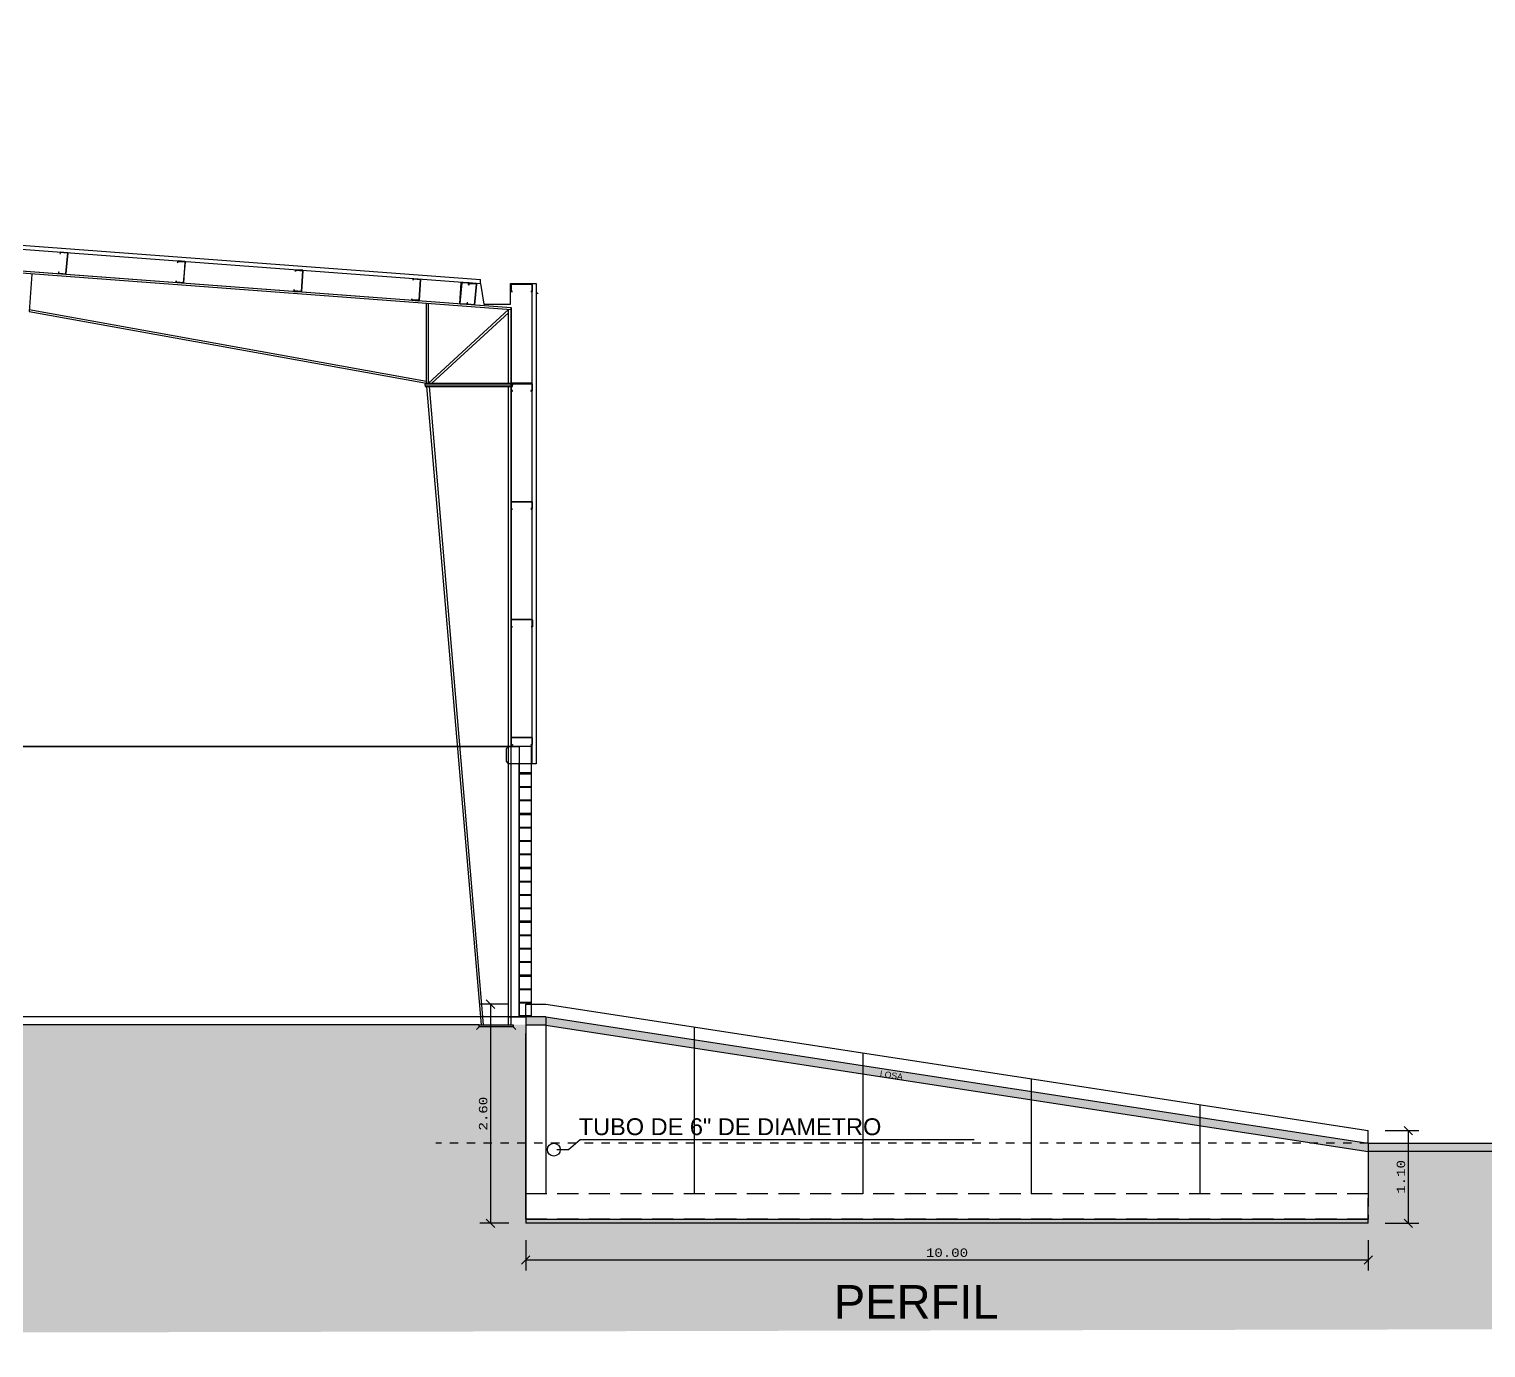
# Model space of a CAD drawing. Header units: millimetres. Extents: x 1263 to 2085, y 1308 to 1444.
# Drawn here: x 1906.82 to 1924.11, y 1383.68 to 1399.34 of the extents above; entities that cross this region are included whole.
import ezdxf

# ---------------------------------------------------------------- set-up
doc = ezdxf.new("R2010")
doc.units = ezdxf.units.MM
doc.linetypes.add('DASHED2', pattern=[0.375, 0.25, -0.125])
for name, color, linetype in [('1- 09', 2, 'Continuous'), ('1- 1', 1, 'Continuous'), ('1- 2', 223, 'Continuous'), ('1- 3', 3, 'Continuous')]:
    doc.layers.add(name, color=color, linetype=linetype)
for name, color, linetype, lineweight in [('2', 223, 'Continuous', 5), ('3', 3, 'Continuous', 0), ('Cotas', 144, 'Continuous', 0), ('hatch', 9, 'Continuous', 0)]:
    doc.layers.add(name, color=color, linetype=linetype, lineweight=lineweight)
doc.styles.add('corrier new', font='cour.ttf', dxfattribs={"height": 0.1})
doc.styles.get("Standard").update_dxf_attribs({"font": 'arial.ttf'})
doc.dimstyles.new('Ing_metros_anotativa', dxfattribs={"dimscale": 0, "dimtxt": 0.1, "dimasz": 0.1, "dimexe": 0.125, "dimexo": 0.2, "dimgap": 0.03, "dimtad": 1, "dimzin": 1, "dimdsep": 46, "dimtxsty": 'corrier new', "dimblk": 'OBLIQUE', "dimcen": 0, "dimadec": 0, "dimazin": 0, "dimtfac": 1, "dimtix": 1, "dimtmove": 0, "dimatfit": 3, "dimfxl": 1, "dimarcsym": 0})

# ---------------------------------------------------------------- blocks, each defined once
blk = doc.blocks.new('_Oblique')
at = {"color": 0, "linetype": 'ByBlock', "lineweight": -2}
blk.add_line((-0.5, -0.5), (0.5, 0.5), dxfattribs=at)
blk = doc.blocks.new('*D299')
at = {"layer": 'Cotas', "color": 0, "lineweight": -2, "transparency": 16777216}
for p, q in [((1912.512, 1387.764), (1912.17, 1387.764)), ((1912.295, 1387.764), (1912.295, 1385.164)), ((1912.512, 1385.164), (1912.17, 1385.164))]:
    blk.add_line(p, q, dxfattribs=at)
at = {"layer": 'Defpoints', "color": 0, "transparency": 16777216}
for p in [(1912.712, 1387.764), (1912.295, 1385.164), (1912.712, 1385.164)]:
    blk.add_point(p, dxfattribs=at)
at = {"layer": 'Cotas', "color": 0, "lineweight": -2, "transparency": 16777216, "xscale": 0.1, "yscale": 0.1, "zscale": 0.1}
for p, rotation in [((1912.295, 1387.764), 90), ((1912.295, 1385.164), 270)]:
    blk.add_blockref('_Oblique', p, dxfattribs=dict(at, rotation=rotation))
at = {"layer": 'Cotas', "color": 0, "transparency": 16777216, "insert": (1912.208, 1386.464), "char_height": 0.1, "attachment_point": 5, "rotation": 90, "style": 'corrier new'}
blk.add_mtext('2.60', dxfattribs=at)
blk = doc.blocks.new('*D300')
at = {"layer": 'Cotas', "color": 0, "lineweight": -2, "transparency": 16777216}
for p, q in [((1912.712, 1384.964), (1912.712, 1384.603)), ((1922.712, 1384.964), (1922.712, 1384.603)), ((1912.712, 1384.728), (1922.712, 1384.728))]:
    blk.add_line(p, q, dxfattribs=at)
at = {"layer": 'Defpoints', "color": 0, "transparency": 16777216}
for p in [(1912.712, 1385.164), (1922.712, 1385.164), (1922.712, 1384.728)]:
    blk.add_point(p, dxfattribs=at)
at = {"layer": 'Cotas', "color": 0, "lineweight": -2, "transparency": 16777216, "xscale": 0.1, "yscale": 0.1, "zscale": 0.1, "rotation": 180}
blk.add_blockref('_Oblique', (1912.712, 1384.728), dxfattribs=at)
at = {"layer": 'Cotas', "color": 0, "lineweight": -2, "transparency": 16777216, "xscale": 0.1, "yscale": 0.1, "zscale": 0.1}
blk.add_blockref('_Oblique', (1922.712, 1384.728), dxfattribs=at)
at = {"layer": 'Cotas', "color": 0, "transparency": 16777216, "insert": (1917.712, 1384.814), "char_height": 0.1, "attachment_point": 5, "style": 'corrier new'}
blk.add_mtext('10.00', dxfattribs=at)
blk = doc.blocks.new('*D301')
at = {"layer": 'Cotas', "color": 0, "lineweight": -2, "transparency": 16777216}
for p, q in [((1922.912, 1386.264), (1923.311, 1386.264)), ((1923.186, 1386.264), (1923.186, 1385.164)), ((1922.912, 1385.164), (1923.311, 1385.164))]:
    blk.add_line(p, q, dxfattribs=at)
at = {"layer": 'Defpoints', "color": 0, "transparency": 16777216}
for p in [(1922.712, 1386.264), (1922.712, 1385.164), (1923.186, 1385.164)]:
    blk.add_point(p, dxfattribs=at)
at = {"layer": 'Cotas', "color": 0, "lineweight": -2, "transparency": 16777216, "xscale": 0.1, "yscale": 0.1, "zscale": 0.1}
for p, rotation in [((1923.186, 1386.264), 90), ((1923.186, 1385.164), 270)]:
    blk.add_blockref('_Oblique', p, dxfattribs=dict(at, rotation=rotation))
at = {"layer": 'Cotas', "color": 0, "transparency": 16777216, "insert": (1923.1, 1385.714), "char_height": 0.1, "attachment_point": 5, "rotation": 90, "style": 'corrier new'}
blk.add_mtext('1.10', dxfattribs=at)

msp = doc.modelspace()

# ---------------------------------------------------------------- hatches: boundary and pattern name
at = {"transparency": 33554687}
h = msp.add_hatch(dxfattribs=at)
h.set_pattern_fill('AR-CONC', color=32, scale=0.005, angle=45)
h.set_pattern_definition([(95, (972.583, 586.6442), (0.70047325, 0.5877669), [0.09525, -1.04775]), (40, (972.583, 586.6442), (-0.8000923, 0.55088364), [0.0762, -0.8382029]), (145.451445, (972.6414, 586.69315), (-0.099619, 1.1386505), [0.08095004, -0.8904512]), (91.1842, (972.4034, 586.8238), (1.1070512, 0.8097671), [0.142875, -1.571625]), (141.63556, (972.4957, 586.8913), (-0.0354331, 1.7141338), [0.1214251, -1.335678]), (36.18415, (972.4034, 586.8238), (-0.0354331, 1.7141338), [0.1142998, -1.2572987]), (66, (972.5381, 586.8687), (0.8975999, 0.17447575), [0.09525, -1.04775]), (11, (972.5381, 586.8687), (-0.4326996, 0.869706), [0.0762, -0.8382]), (116.451445, (972.6129, 586.8832), (0.46490026, 1.0441817), [0.08095004, -0.8904497]), (82.5, (972.58304, 586.64417), (-0.288027345, 0.30986707), [0, -0.82804, 0, -0.8509, 0, -0.841375]), (52.5, (972.58304, 586.64417), (-0.11794864, 0.590435), [0, -0.48514, 0, -0.80899, 0, -0.320675]), (12.5, (972.38278, 586.4439), (0.499639315, 0.45913098), [0, -0.3175, 0, -0.9906, 0, -1.31445]), (2.5, (972.293, 586.3541), (0.43381952, 0.61361196), [0, -0.41275, 0, -0.65786, 0, -0.93345])])
edge = h.paths.add_edge_path()
edge.add_spline(control_points=[(1889.48147, 1387.49509), (1889.48147, 1387.49509), (1889.52887, 1387.39241), (1889.52887, 1387.39241), (1889.52887, 1387.39241), (1889.55257, 1387.30552), (1889.55257, 1387.30552)], knot_values=[10.00002, 10.00002, 10.00002, 10.00002, 11.00002, 11.00002, 11.00002, 12, 12, 12, 12], degree=3, periodic=0)
edge.add_line((1889.57127, 1387.30053), (1889.55344, 1387.28271))
edge.add_spline(control_points=[(1889.55257, 1387.30552), (1889.56928, 1387.23636), (1889.55648, 1387.12542), (1889.53084, 1386.99942)], knot_values=[9.64740209, 9.64740209, 9.64740209, 9.64740209, 10, 10, 10, 10], degree=3, periodic=0)
edge.add_spline(control_points=[(1889.53084, 1386.99942), (1889.48377, 1386.76806), (1889.39342, 1386.48589), (1889.36299, 1386.31816)], knot_values=[9, 9, 9, 9, 9.64740209, 9.64740209, 9.64740209, 9.64740209], degree=3, periodic=0)
edge.add_spline(control_points=[(1889.36299, 1386.31816), (1889.36299, 1386.31816), (1889.36299, 1386.31127), (1889.36299, 1386.30236)], knot_values=[8.64711642, 8.64711642, 8.64711642, 8.64711642, 9, 9, 9, 9], degree=3, periodic=0)
edge.add_spline(control_points=[(1889.36299, 1386.26286), (1889.36299, 1386.26286), (1889.37089, 1386.23917), (1889.37089, 1386.23917)], knot_values=[7.00001, 7.00001, 7.00001, 7.00001, 7.99999, 7.99999, 7.99999, 7.99999], degree=3, periodic=0)
edge.add_spline(control_points=[(1889.37089, 1386.23917), (1889.3834, 1386.14333), (1889.37379, 1386.04551), (1889.3156, 1385.96271)], knot_values=[6, 6, 6, 6, 7, 7, 7, 7], degree=3, periodic=0)
edge.add_line((1889.36931, 1386.04011), (1889.3318, 1386.0026))
edge.add_spline(control_points=[(1889.37089, 1386.23917), (1889.3834, 1386.14333), (1889.37379, 1386.04551), (1889.3156, 1385.96271)], knot_values=[6, 6, 6, 6, 7, 7, 7, 7], degree=3, periodic=0)
edge.add_spline(control_points=[(1889.3156, 1385.96271), (1889.3156, 1385.96271), (1889.29191, 1385.92321), (1889.29191, 1385.92321), (1889.29191, 1385.92321), (1889.29191, 1385.92321), (1889.29191, 1385.92321)], knot_values=[4.99999, 4.99999, 4.99999, 4.99999, 5.99999, 5.99999, 5.99999, 6, 6, 6, 6], degree=3, periodic=0)
edge.add_spline(control_points=[(1889.29191, 1385.92321), (1889.29191, 1385.92321), (1889.27611, 1385.88372), (1889.27611, 1385.88372)], knot_values=[4.00001, 4.00001, 4.00001, 4.00001, 4.99999, 4.99999, 4.99999, 4.99999], degree=3, periodic=0)
edge.add_spline(control_points=[(1889.27611, 1385.88372), (1889.18567, 1385.74035), (1889.20857, 1385.65136), (1889.14972, 1385.50457)], knot_values=[3, 3, 3, 3, 4, 4, 4, 4], degree=3, periodic=0)
edge.add_line((1889.17463, 1385.57688), (1889.16954, 1385.57179))
edge.add_spline(control_points=[(1889.27611, 1385.88372), (1889.18567, 1385.74035), (1889.20857, 1385.65136), (1889.14972, 1385.50457)], knot_values=[3, 3, 3, 3, 4, 4, 4, 4], degree=3, periodic=0)
edge.add_spline(control_points=[(1889.12603, 1385.42558), (1889.12603, 1385.42558), (1889.08653, 1385.3229), (1889.08653, 1385.3229)], knot_values=[1.00001, 1.00001, 1.00001, 1.00001, 1.99999, 1.99999, 1.99999, 1.99999], degree=3, periodic=0)
edge.add_spline(control_points=[(1889.08653, 1385.3229), (1889.08653, 1385.3229), (1889.03123, 1385.19652), (1889.03123, 1385.19652)], knot_values=[0.00001, 0.00001, 0.00001, 0.00001, 0.99999, 0.99999, 0.99999, 0.99999], degree=3, periodic=0)
edge.add_line((1889.00704, 1385.14122), (1885.85588, 1385.14122))
edge.add_line((1885.85588, 1385.14122), (1885.85588, 1385.21456))
edge.add_spline(control_points=[(1885.80848, 1385.32291), (1885.80849, 1385.3229), (1885.86377, 1385.19652), (1885.86377, 1385.19652)], knot_values=[0, 0, 0, 0, 0.99999, 0.99999, 0.99999, 0.99999], degree=3, periodic=0)
edge.add_spline(control_points=[(1885.7453, 1385.50458), (1885.7453, 1385.50458), (1885.76898, 1385.42559), (1885.76898, 1385.42559), (1885.76898, 1385.42559), (1885.76898, 1385.42559), (1885.76898, 1385.42559)], knot_values=[1.99999, 1.99999, 1.99999, 1.99999, 2.99999, 2.99999, 2.99999, 3, 3, 3, 3], degree=3, periodic=0)
edge.add_spline(control_points=[(1885.7453, 1385.50458), (1885.69015, 1385.6336), (1885.70774, 1385.70161), (1885.67045, 1385.79312)], knot_values=[3, 3, 3, 3, 3.76989557, 3.76989557, 3.76989557, 3.76989557], degree=3, periodic=0)
edge.add_spline(control_points=[(1885.67045, 1385.79312), (1885.65931, 1385.82047), (1885.64326, 1385.84992), (1885.6189, 1385.88372)], knot_values=[3.76989557, 3.76989557, 3.76989557, 3.76989557, 4, 4, 4, 4], degree=3, periodic=0)
edge.add_line((1885.57248, 1385.95582), (1885.5794, 1385.96274))
edge.add_spline(control_points=[(1885.5794, 1385.96274), (1885.52503, 1386.05317), (1885.50161, 1386.13808), (1885.53203, 1386.23918)], knot_values=[6.00008322, 6.00008322, 6.00008322, 6.00008322, 7, 7, 7, 7], degree=3, periodic=0)
edge.add_line((1885.50316, 1386.14717), (1885.52821, 1386.17221))
edge.add_spline(control_points=[(1885.5794, 1385.96274), (1885.52503, 1386.05317), (1885.50161, 1386.13808), (1885.53203, 1386.23918)], knot_values=[6.00008322, 6.00008322, 6.00008322, 6.00008322, 7, 7, 7, 7], degree=3, periodic=0)
edge.add_spline(control_points=[(1885.53203, 1386.23918), (1885.53203, 1386.23918), (1885.53203, 1386.31817), (1885.53203, 1386.31817)], knot_values=[7.00001, 7.00001, 7.00001, 7.00001, 8, 8, 8, 8], degree=3, periodic=0)
edge.add_spline(control_points=[(1885.53203, 1386.31817), (1885.52671, 1386.34998), (1885.51934, 1386.38527), (1885.51055, 1386.42312)], knot_values=[8, 8, 8, 8, 8.11844843, 8.11844843, 8.11844843, 8.11844843], degree=3, periodic=0)
edge.add_spline(control_points=[(1885.51055, 1386.42312), (1885.4954, 1386.48839), (1885.47604, 1386.56125), (1885.45575, 1386.63689)], knot_values=[8.11844843, 8.11844843, 8.11844843, 8.11844843, 8.32274883, 8.32274883, 8.32274883, 8.32274883], degree=3, periodic=0)
edge.add_spline(control_points=[(1885.45575, 1386.63689), (1885.41739, 1386.77987), (1885.3757, 1386.93278), (1885.35278, 1387.06314)], knot_values=[8.32274883, 8.32274883, 8.32274883, 8.32274883, 8.70897329, 8.70897329, 8.70897329, 8.70897329], degree=3, periodic=0)
edge.add_spline(control_points=[(1885.34244, 1387.30553), (1885.32892, 1387.2468), (1885.33552, 1387.16137), (1885.35278, 1387.06314)], knot_values=[8.70897329, 8.70897329, 8.70897329, 8.70897329, 9, 9, 9, 9], degree=3, periodic=0)
edge.add_spline(control_points=[(1885.41354, 1387.4951), (1885.41354, 1387.4951), (1885.36615, 1387.39242), (1885.36615, 1387.39242), (1885.36615, 1387.39242), (1885.34244, 1387.30553), (1885.34244, 1387.30553)], knot_values=[9.00002, 9.00002, 9.00002, 9.00002, 10.00002, 10.00002, 10.00002, 11, 11, 11, 11], degree=3, periodic=0)
edge.add_line((1885.42448, 1387.51881), (1832.87002, 1387.51881))
edge.add_line((1832.87002, 1387.51881), (1832.87002, 1386.21546))
edge.add_line((1832.87002, 1386.21546), (1835.37397, 1386.21546))
edge.add_line((1835.37397, 1386.21546), (1835.37397, 1385.2123))
edge.add_line((1835.37397, 1385.2123), (1832.16701, 1385.2123))
edge.add_line((1832.16701, 1385.2123), (1832.16701, 1386.11356))
edge.add_line((1832.16701, 1386.11356), (1823.31133, 1386.11356))
edge.add_line((1823.31133, 1386.11356), (1823.31133, 1383.68498))
edge.add_line((1823.31133, 1383.68498), (1927.78814, 1383.91356))
edge.add_line((1927.78814, 1383.91356), (1927.78814, 1386.01356))
edge.add_line((1927.78814, 1386.01356), (1922.71207, 1386.01356))
edge.add_line((1922.71207, 1386.01356), (1922.71207, 1385.71356))
edge.add_line((1922.71207, 1385.71356), (1922.71207, 1385.41356))
edge.add_line((1922.71207, 1385.41356), (1922.71207, 1385.16356))
edge.add_line((1922.71207, 1385.16356), (1912.71207, 1385.16356))
edge.add_line((1912.71207, 1385.16356), (1912.71207, 1385.71356))
edge.add_line((1912.71207, 1385.71356), (1912.71207, 1386.11356))
edge.add_line((1912.71207, 1386.11356), (1912.71207, 1386.51356))
edge.add_line((1912.71207, 1386.51356), (1912.71207, 1387.51877))
edge.add_line((1912.71207, 1387.51877), (1912.00905, 1387.51881))
edge.add_line((1912.00905, 1387.51881), (1889.52098, 1387.51881))
edge.add_line((1889.52098, 1387.51881), (1889.48646, 1387.48429))
edge = h.paths.add_edge_path(flags=16)
edge.add_spline(control_points=[(1859.35505, 1386.23916), (1859.36942, 1386.09737), (1859.37546, 1386.09895), (1859.29977, 1385.96269)], knot_values=[6, 6, 6, 6, 7, 7, 7, 7], degree=3, periodic=0)
edge.add_line((1859.31925, 1386.00588), (1859.36332, 1386.04995))
edge = h.paths.add_edge_path(flags=16)
edge.add_spline(control_points=[(1855.79267, 1385.32289), (1855.79267, 1385.32289), (1855.84795, 1385.19651), (1855.84795, 1385.19651)], knot_values=[0, 0, 0, 0, 0.99999, 0.99999, 0.99999, 0.99999], degree=3, periodic=0)
edge.add_line((1855.84796, 1385.1965), (1855.84001, 1385.1965))
edge.add_line((1855.84001, 1385.1965), (1855.84001, 1385.18071))
edge.add_line((1855.84001, 1385.18071), (1855.84815, 1385.18071))
edge.add_line((1855.84815, 1385.18071), (1855.85281, 1385.1854))
h.paths.add_polyline_path([(1856.17964, 1385.2123), (1856.17964, 1385.25174), (1856.1402, 1385.2123)], flags=17)
h.paths.add_polyline_path([(1857.78314, 1387.46349), (1857.12754, 1387.46349), (1857.12754, 1387.46348), (1857.08013, 1387.41799), (1857.08013, 1385.51246), (1856.44036, 1385.51246), (1857.08013, 1386.15221), (1857.08013, 1387.47921), (1857.06441, 1387.46349), (1857.12754, 1387.46349), (1857.15913, 1387.49508), (1857.15913, 1387.51878), (1857.71208, 1387.51878), (1857.82759, 1387.42891), (1857.78314, 1387.38447)], flags=16)
at = {"transparency": 33554495}
h = msp.add_hatch(dxfattribs=at)
h.set_pattern_fill('AR-CONC', color=256, scale=0.0005, angle=20)
h.set_pattern_definition([(70, (1931.18719, 1344.218674), (0.08832454, 0.02366649), [0.009525, -0.104775]), (15, (1931.18719, 1344.21867), (-0.04923164, 0.08374037), [0.00762, -0.0838203]), (120.45144, (1931.19455, 1344.22065), (0.0390929, 0.10740686), [0.008095, -0.08904512]), (66.1842, (1931.1785, 1344.24254), (0.13455515, 0.02660381), [0.0142875, -0.1571625]), (116.63556, (1931.18972, 1344.24476), (0.0692311, 0.15685075), [0.0121425, -0.1335678]), (11.18415, (1931.1785, 1344.24254), (0.0692311, 0.15685075), [0.01143, -0.12572987]), (41, (1931.19261, 1344.24092), (0.08872384, -0.02212134), [0.009525, -0.104775]), (346, (1931.19261, 1344.24092), (-0.00246054, 0.0971088), [0.00762, -0.08382]), (91.45144, (1931.2, 1344.239075), (0.0862633, 0.07498747), [0.008095, -0.08904497]), (57.5, (1931.18719, 1344.218674), (-0.013008594, 0.040256055), [0, -0.082804, 0, -0.08509, 0, -0.0841375]), (27.5, (1931.18719, 1344.218674), (0.014263085, 0.05849631), [0, -0.048514, 0, -0.080899, 0, -0.0320675]), (347.5, (1931.160577, 1344.208987), (0.064686414, 0.020495728), [0, -0.03175, 0, -0.09906, 0, -0.131445]), (337.5, (1931.14864, 1344.204644), (0.06524976, 0.037278125), [0, -0.041275, 0, -0.065786, 0, -0.093345])])
h.paths.add_polyline_path([(1912.95207, 1387.61356), (1912.71207, 1387.61356), (1912.71207, 1387.51356), (1912.95207, 1387.51356)])
h.paths.add_polyline_path([(1912.95207, 1387.61356), (1912.95207, 1387.51356), (1914.71207, 1387.24307), (1914.71207, 1387.34307)])
h.paths.add_polyline_path([(1914.71207, 1387.34307), (1914.71207, 1387.24307), (1922.0614, 1386.11356), (1922.71207, 1386.11356)])
h.paths.add_polyline_path([(1922.71207, 1386.11356), (1922.0614, 1386.11356), (1922.71207, 1386.01356)])
at = {"true_color": 0x000000, "transparency": 33554687}
h = msp.add_hatch(dxfattribs=at)
h.set_pattern_fill('CORK', color=18, scale=0.007)
h.set_pattern_definition([(0, (961.608911, 586.634172), (0, 0.022225), []), (135, (961.620024, 586.62306), (-0.0444500192, -0.0444500192), [0.03143091, -0.03143091]), (135, (961.62558, 586.62306), (-0.0444500192, -0.0444500192), [0.03143091, -0.03143091]), (135, (961.631136, 586.62306), (-0.0444500192, -0.0444500192), [0.03143091, -0.03143091])])
h.paths.add_polyline_path([(1932.08476, 1386.01356), (1932.08476, 1386.11356), (1922.71207, 1386.11356), (1922.71207, 1386.01356)])
at = {"true_color": 0x939598, "transparency": 33554687}
h = msp.add_hatch(dxfattribs=at)
h.set_pattern_fill('CLAY', color=252, scale=0.004)
h.set_pattern_definition([(0, (972.583036, 586.444173), (0, 0.01905), []), (0, (972.583036, 586.447348), (0, 0.01905), []), (0, (972.583036, 586.450523), (0, 0.01905), []), (0, (972.583036, 586.456873), (0, 0.01905), [0.01905, -0.0127])])
h.paths.add_polyline_path([(1922.71207, 1385.21356), (1912.71207, 1385.21356), (1912.71207, 1385.16356), (1922.71207, 1385.16356)])

# ---------------------------------------------------------------- linework, layer by layer
at = {"transparency": 33554687}
for p, q in [((1912.71207, 1387.61356), (1912.71207, 1387.76356)), ((1912.71207, 1387.76356), (1912.95207, 1387.76356)), ((1912.95207, 1387.76356), (1922.71207, 1386.26356)), ((1912.95207, 1387.61356), (1912.71207, 1387.61356)), ((1912.95207, 1387.51356), (1912.71207, 1387.51356)), ((1912.95207, 1387.61356), (1922.71207, 1386.11356)), ((1912.95207, 1387.51356), (1922.71207, 1386.01356)), ((1914.71207, 1387.48805), (1914.71207, 1385.51356)), ((1916.71207, 1387.18193), (1916.71207, 1385.51356)), ((1918.71207, 1386.87581), (1918.71207, 1385.51356)), ((1920.71207, 1386.56968), (1920.71207, 1385.51356)), ((1913.2192, 1386.03736), (1913.35837, 1386.15598)), ((1913.35837, 1386.15598), (1918.03337, 1386.15598)), ((1922.71207, 1386.11356), (1922.71207, 1386.26356)), ((1913.08204, 1386.03736), (1913.2192, 1386.03736)), ((1922.71207, 1386.11356), (1932.08476, 1386.11356)), ((1932.08476, 1386.01356), (1922.71207, 1386.01356)), ((1922.71207, 1385.16356), (1912.71207, 1385.16356))]:
    msp.add_line(p, q, dxfattribs=at)
at = {"color": 251, "true_color": 0x636466, "transparency": 33554687}
for p, q in [((1912.71207, 1387.61356), (1912.71207, 1386.11356)), ((1912.71207, 1386.01356), (1912.71207, 1385.41356)), ((1912.71207, 1385.36356), (1912.71207, 1385.41356)), ((1922.71207, 1385.41356), (1922.71207, 1385.36356))]:
    msp.add_line(p, q, dxfattribs=at)
at = {"color": 7, "transparency": 33554687}
for p, q in [((1912.71207, 1387.61356), (1912.71207, 1385.21356)), ((1922.71207, 1386.11356), (1922.71207, 1385.71356)), ((1922.71207, 1385.71356), (1922.71207, 1385.41356)), ((1912.71207, 1385.21356), (1922.71207, 1385.21356))]:
    msp.add_line(p, q, dxfattribs=at)
at = {"color": 251, "linetype": 'DASHED2', "ltscale": 150, "true_color": 0x636466, "transparency": 33554559}
msp.add_line((1912.95207, 1387.61356), (1912.95207, 1385.51356), dxfattribs=at)
at = {"color": 1, "linetype": 'DASHED2', "ltscale": 0.35, "transparency": 33554559}
msp.add_line((1922.71207, 1386.11356), (1911.64575, 1386.11356), dxfattribs=at)
at = {"linetype": 'DASHED2', "transparency": 33554687}
for p, q in [((1922.71207, 1386.01356), (1922.71207, 1385.21356)), ((1922.71207, 1385.51356), (1912.71207, 1385.51356)), ((1922.71207, 1385.21356), (1922.71207, 1385.51356)), ((1922.71207, 1385.21356), (1912.71207, 1385.21356)), ((1912.71207, 1385.2123), (1912.71207, 1385.16356)), ((1922.71207, 1385.16356), (1922.71207, 1385.21356))]:
    msp.add_line(p, q, dxfattribs=at)
at = {"color": 5, "transparency": 33554687}
msp.add_circle((1913.04584, 1386.03736), 0.0762, dxfattribs=at)
at = {"layer": '1- 09', "lineweight": 25, "transparency": 33554687}
for points in [[(1906.85105, 1396.42873), (1906.81945, 1395.98639)], [(1906.81949, 1396.01009), (1911.53514, 1395.15701)], [(1906.81949, 1395.98639), (1911.53514, 1395.13331)], [(1911.53512, 1395.13331), (1911.53512, 1396.08118)], [(1911.55882, 1395.13331), (1911.55882, 1396.08118)], [(1912.50669, 1396.01009), (1911.55882, 1395.13331)], [(1912.50669, 1395.9706), (1911.59833, 1395.13331)], [(1911.51932, 1395.10961), (1911.51932, 1395.13331), (1912.55409, 1395.13331), (1912.55409, 1395.10961), (1911.51932, 1395.10961)], [(1911.51932, 1395.13331), (1911.51932, 1395.13331)], [(1911.51932, 1395.10962), (1911.51932, 1395.09381), (1912.55409, 1395.09381), (1912.55409, 1395.10962), (1911.51932, 1395.10962)], [(1911.51932, 1395.09382), (1911.51932, 1395.09382)], [(1911.53515, 1395.09381), (1912.18287, 1387.51877)], [(1911.56675, 1395.09381), (1912.20657, 1387.51877)]]:
    msp.add_lwpolyline(points, dxfattribs=at)
at = {"layer": '1- 1', "lineweight": 25, "transparency": 33554687}
for points in [[(1872.44358, 1399.33556), (1912.17504, 1396.36557)], [(1872.44358, 1399.28816), (1912.17504, 1396.31817), (1912.17504, 1396.36557)], [(1872.44348, 1399.03537), (1912.5383, 1396.03379)], [(1872.44348, 1399.01167), (1912.5383, 1396.01009)], [(1912.79108, 1390.61514), (1912.79108, 1396.31815), (1912.83849, 1396.31815)], [(1912.83847, 1396.31815), (1912.83847, 1390.61514), (1912.79108, 1390.61514)], [(1912.5067, 1395.13331), (1912.5067, 1396.01009)], [(1912.5383, 1395.13331), (1912.5383, 1396.03379)], [(1912.5067, 1387.51877), (1912.5067, 1395.09381)], [(1912.5383, 1387.51877), (1912.5383, 1395.09381)], [(1912.48301, 1390.64674), (1912.48301, 1390.79682)], [(1912.78318, 1390.82051), (1912.50672, 1390.82051), (1912.48303, 1390.79681)], [(1912.78318, 1387.61356), (1912.78318, 1390.82051)], [(1912.78318, 1390.61514), (1912.50672, 1390.61514), (1912.48303, 1390.64674)], [(1912.6331, 1387.61356), (1912.6331, 1390.61514)], [(1912.63311, 1390.51248), (1912.78319, 1390.51248)], [(1912.63311, 1390.49669), (1912.78319, 1390.49669)], [(1912.63311, 1390.34661), (1912.78319, 1390.34661)], [(1912.63311, 1390.33871), (1912.78319, 1390.33871)], [(1912.63311, 1390.18863), (1912.78319, 1390.18863)], [(1912.63311, 1390.18073), (1912.78319, 1390.18073)], [(1912.63311, 1390.03065), (1912.78319, 1390.03065)], [(1912.63311, 1390.01485), (1912.78319, 1390.01485)], [(1912.63311, 1389.86477), (1912.78319, 1389.86477)], [(1912.63311, 1389.85687), (1912.78319, 1389.85687)], [(1912.63311, 1389.70679), (1912.78319, 1389.70679)], [(1912.63311, 1389.69889), (1912.78319, 1389.69889)], [(1912.63311, 1389.54881), (1912.78319, 1389.54881)], [(1912.63311, 1389.54091), (1912.78319, 1389.54091)], [(1912.63311, 1389.39083), (1912.78319, 1389.39083)], [(1912.63311, 1389.37503), (1912.78319, 1389.37503)], [(1912.63311, 1389.22495), (1912.78319, 1389.22495)], [(1912.63311, 1389.21705), (1912.78319, 1389.21705)], [(1912.63311, 1389.06697), (1912.78319, 1389.06697)], [(1912.63311, 1389.05907), (1912.78319, 1389.05907)], [(1912.63311, 1388.90899), (1912.78319, 1388.90899)], [(1912.63311, 1388.90109), (1912.78319, 1388.90109)], [(1912.63311, 1388.75101), (1912.78319, 1388.75101)], [(1912.63311, 1388.73522), (1912.78319, 1388.73522)], [(1912.63311, 1388.58513), (1912.78319, 1388.58513)], [(1912.63311, 1388.57724), (1912.78319, 1388.57724)], [(1912.63311, 1388.42715), (1912.78319, 1388.42715)], [(1912.63311, 1388.41926), (1912.78319, 1388.41926)], [(1912.63311, 1388.26918), (1912.78319, 1388.26918)], [(1912.63311, 1388.26128), (1912.78319, 1388.26128)], [(1912.63311, 1388.1112), (1912.78319, 1388.1112)], [(1912.63311, 1388.0954), (1912.78319, 1388.0954)], [(1912.63311, 1387.94532), (1912.78319, 1387.94532)], [(1912.63311, 1387.93742), (1912.78319, 1387.93742)], [(1912.63308, 1387.78734), (1912.78316, 1387.78734)], [(1912.63308, 1387.77944), (1912.78316, 1387.77944)], [(1912.63308, 1387.62936), (1912.78316, 1387.62936)]]:
    msp.add_lwpolyline(points, dxfattribs=at)
at = {"layer": '1- 2', "lineweight": 25, "transparency": 33554687}
for points in [[(1907.16702, 1396.45241), (1907.16702, 1396.43661), (1907.17493, 1396.43661), (1907.25392, 1396.42871), (1907.25392, 1396.43661), (1907.27762, 1396.68148), (1907.26971, 1396.68148), (1907.19073, 1396.68938), (1907.19073, 1396.68148), (1907.18284, 1396.67358), (1907.19073, 1396.67358), (1907.19073, 1396.68148)], [(1907.19073, 1396.68938), (1907.26973, 1396.68148)], [(1907.27762, 1396.68148), (1907.25393, 1396.43661)], [(1908.56513, 1396.34973), (1908.56513, 1396.33393), (1908.57303, 1396.33393), (1908.65202, 1396.32603), (1908.67572, 1396.5709), (1908.66782, 1396.5788), (1908.58883, 1396.58669), (1908.58094, 1396.5788), (1908.58094, 1396.563), (1908.58883, 1396.5788), (1908.66782, 1396.5788)], [(1908.66782, 1396.5709), (1908.65202, 1396.32603), (1908.57303, 1396.33393)], [(1907.16702, 1396.43661), (1907.17493, 1396.45241), (1907.16702, 1396.45241)], [(1907.25392, 1396.42871), (1907.17493, 1396.43661)], [(1908.56513, 1396.33393), (1908.56513, 1396.34973)], [(1909.98694, 1396.47611), (1910.06594, 1396.46821), (1910.05014, 1396.22334), (1909.96325, 1396.23124), (1909.96325, 1396.24704)], [(1911.38502, 1396.37343), (1911.46403, 1396.36553), (1911.44823, 1396.12066)], [(1911.9301, 1396.08118), (1911.94591, 1396.32604)], [(1912.03279, 1396.32605), (1911.9538, 1396.32605), (1911.93011, 1396.08118)], [(1911.9538, 1396.33395), (1911.9538, 1396.32604), (1911.94591, 1396.32604)], [(1911.9538, 1396.33395), (1912.0328, 1396.32604), (1912.04069, 1396.31815)], [(1912.03279, 1396.32605), (1912.03279, 1396.33395)], [(1912.04069, 1396.31815), (1912.0328, 1396.30235), (1912.0328, 1396.31815)], [(1912.11968, 1396.31025), (1912.11968, 1396.31815)], [(1912.12759, 1396.31025), (1912.1039, 1396.06538), (1912.02491, 1396.07328)], [(1912.53831, 1396.31025), (1912.53831, 1396.30235)], [(1912.53831, 1396.31025), (1912.78319, 1396.31025)], [(1912.78318, 1396.30235), (1912.78318, 1396.31025), (1912.53831, 1396.31025)], [(1912.55411, 1396.22336), (1912.53831, 1396.22336), (1912.53831, 1396.30235)], [(1912.53831, 1396.30235), (1912.53831, 1396.22336), (1912.55413, 1396.22336)], [(1912.79108, 1396.30235), (1912.79108, 1396.31025), (1912.78319, 1396.31025)], [(1912.79108, 1396.30235), (1912.79108, 1396.22336), (1912.78319, 1396.22336)], [(1912.79108, 1396.22336), (1912.79108, 1396.30235)], [(1912.79108, 1396.22336), (1912.79108, 1396.23126)], [(1911.36134, 1396.12856), (1911.36134, 1396.13646)], [(1911.44032, 1396.12066), (1911.36134, 1396.12066)], [(1911.9301, 1396.08118), (1911.938, 1396.07328)], [(1912.01699, 1396.08908), (1912.01699, 1396.07328), (1911.938, 1396.07328)], [(1912.01701, 1396.07329), (1912.02491, 1396.08908), (1912.01701, 1396.08908)], [(1912.77524, 1395.03852), (1912.78314, 1395.03852), (1912.79105, 1395.04642), (1912.79105, 1395.12541), (1912.78314, 1395.13331), (1912.53828, 1395.13331), (1912.53828, 1395.03852), (1912.55408, 1395.03852), (1912.55408, 1395.04642), (1912.53828, 1395.04642), (1912.53828, 1395.12541), (1912.78314, 1395.12541)], [(1912.79103, 1395.12541), (1912.79103, 1395.04642)], [(1912.78313, 1395.04642), (1912.77524, 1395.04642), (1912.77524, 1395.03852)], [(1912.53828, 1393.64832), (1912.53828, 1393.7273), (1912.78316, 1393.7273)], [(1912.79105, 1393.72731), (1912.79105, 1393.64832)], [(1912.78314, 1393.64042), (1912.77525, 1393.64042)], [(1912.78314, 1393.64832), (1912.78314, 1393.65622)], [(1912.53839, 1392.32923), (1912.78327, 1392.32923)], [(1912.78326, 1392.24234), (1912.77537, 1392.24234)], [(1912.78326, 1392.32133), (1912.78326, 1392.32923)], [(1912.79116, 1392.32133), (1912.79116, 1392.24234)], [(1912.53833, 1390.84421), (1912.53833, 1390.9311)], [(1912.53833, 1390.9232), (1912.53833, 1390.9311), (1912.78321, 1390.9311)], [(1912.78319, 1390.9232), (1912.53833, 1390.9232), (1912.53833, 1390.84421), (1912.55413, 1390.84421), (1912.55413, 1390.83631)], [(1912.53833, 1390.84421), (1912.53833, 1390.83631)], [(1912.55413, 1390.83631), (1912.53833, 1390.83631)], [(1912.78319, 1390.83631), (1912.7753, 1390.83631), (1912.7753, 1390.84421), (1912.78319, 1390.84421)], [(1912.7911, 1390.9232), (1912.78321, 1390.9311)], [(1912.7911, 1390.9232), (1912.7911, 1390.84421), (1912.78321, 1390.83631)], [(1912.7911, 1390.84421), (1912.7911, 1390.9232)], [(1912.7911, 1390.84421), (1912.7911, 1390.85211)], [(1912.1592, 1387.51881), (1832.70421, 1387.51881)], [(1912.17499, 1387.61359), (1887.69632, 1387.61359)]]:
    msp.add_lwpolyline(points, dxfattribs=at)
for points, knots in [([(1909.96323, 1396.24704), (1909.96323, 1396.24704), (1909.96323, 1396.22334), (1909.96323, 1396.22334), (1909.96323, 1396.22334), (1910.05012, 1396.22334), (1910.05012, 1396.22334), (1910.05012, 1396.22334), (1910.06592, 1396.46821), (1910.06592, 1396.46821), (1910.06592, 1396.46821), (1910.06592, 1396.47611), (1910.06592, 1396.47611), (1910.06592, 1396.47611), (1909.97905, 1396.47611), (1909.97905, 1396.47611), (1909.97905, 1396.47611), (1909.97905, 1396.46031), (1909.97905, 1396.46031), (1909.97905, 1396.46031), (1909.97905, 1396.47611), (1909.97905, 1396.47611)], [0, 0, 0, 0, 1, 1, 1, 2, 2, 2, 3, 3, 3, 4, 4, 4, 5, 5, 5, 6, 6, 6, 7, 7, 7, 7]), ([(1911.36132, 1396.13646), (1911.36132, 1396.13646), (1911.36132, 1396.12066), (1911.36132, 1396.12066), (1911.36132, 1396.12066), (1911.44032, 1396.11276), (1911.44032, 1396.11276), (1911.44032, 1396.11276), (1911.44821, 1396.11276), (1911.44821, 1396.11276), (1911.44821, 1396.11276), (1911.44821, 1396.12066), (1911.44821, 1396.12066), (1911.44821, 1396.12066), (1911.46401, 1396.36553), (1911.46401, 1396.36553), (1911.46401, 1396.36553), (1911.38502, 1396.37343), (1911.38502, 1396.37343), (1911.38502, 1396.37343), (1911.37713, 1396.37343), (1911.37713, 1396.37343), (1911.37713, 1396.37343), (1911.37713, 1396.35763), (1911.37713, 1396.35763), (1911.37713, 1396.35763), (1911.37713, 1396.37343), (1911.37713, 1396.37343)], [0, 0, 0, 0, 1, 1, 1, 2, 2, 2, 3, 3, 3, 4, 4, 4, 5, 5, 5, 6, 6, 6, 7, 7, 7, 8, 8, 8, 9, 9, 9, 9]), ([(1911.938, 1396.08119), (1911.938, 1396.08119), (1912.01701, 1396.07328), (1912.01701, 1396.07328), (1912.01701, 1396.07328), (1912.01701, 1396.08908), (1912.01701, 1396.08908), (1912.01701, 1396.08908), (1912.01701, 1396.07328), (1912.01701, 1396.07328), (1912.01701, 1396.07328), (1912.0249, 1396.07328), (1912.0249, 1396.07328), (1912.0249, 1396.07328), (1912.10388, 1396.06538), (1912.10388, 1396.06538), (1912.10388, 1396.06538), (1912.12759, 1396.31025), (1912.12759, 1396.31025), (1912.12759, 1396.31025), (1912.12759, 1396.31815), (1912.12759, 1396.31815), (1912.12759, 1396.31815), (1912.11968, 1396.31815), (1912.11968, 1396.31815), (1912.11968, 1396.31815), (1912.04069, 1396.32605), (1912.04069, 1396.32605), (1912.04069, 1396.32605), (1912.04069, 1396.31815), (1912.04069, 1396.31815), (1912.04069, 1396.31815), (1912.0328, 1396.30235), (1912.0328, 1396.30235), (1912.0328, 1396.30235), (1912.04069, 1396.30235), (1912.04069, 1396.30235), (1912.04069, 1396.30235), (1912.04069, 1396.31815), (1912.04069, 1396.31815), (1912.04069, 1396.31815), (1912.11968, 1396.31815), (1912.11968, 1396.31815)], [0, 0, 0, 0, 1, 1, 1, 2, 2, 2, 3, 3, 3, 4, 4, 4, 5, 5, 5, 6, 6, 6, 7, 7, 7, 8, 8, 8, 9, 9, 9, 10, 10, 10, 11, 11, 11, 12, 12, 12, 13, 13, 13, 14, 14, 14, 14]), ([(1912.78318, 1396.22336), (1912.78318, 1396.22336), (1912.77529, 1396.22336), (1912.77529, 1396.22336), (1912.77529, 1396.22336), (1912.78318, 1396.22336), (1912.78318, 1396.22336)], [0, 0, 0, 0, 1, 1, 1, 2, 2, 2, 2]), ([(1912.77525, 1393.64042), (1912.77525, 1393.64042), (1912.79107, 1393.64042), (1912.79107, 1393.64042), (1912.79107, 1393.64042), (1912.79107, 1393.7273), (1912.79107, 1393.7273), (1912.79107, 1393.7273), (1912.5383, 1393.7273), (1912.5383, 1393.7273), (1912.5383, 1393.7273), (1912.5383, 1393.64042), (1912.5383, 1393.64042), (1912.5383, 1393.64042), (1912.55409, 1393.64042), (1912.55409, 1393.64042), (1912.55409, 1393.64042), (1912.5383, 1393.64042), (1912.5383, 1393.64042)], [0, 0, 0, 0, 1, 1, 1, 2, 2, 2, 3, 3, 3, 4, 4, 4, 5, 5, 5, 6, 6, 6, 6]), ([(1912.77537, 1392.24234), (1912.77537, 1392.24234), (1912.79118, 1392.24234), (1912.79118, 1392.24234), (1912.79118, 1392.24234), (1912.79118, 1392.32923), (1912.79118, 1392.32923), (1912.79118, 1392.32923), (1912.53841, 1392.32923), (1912.53841, 1392.32923), (1912.53841, 1392.32923), (1912.53841, 1392.24234), (1912.53841, 1392.24234), (1912.53841, 1392.24234), (1912.55421, 1392.24234), (1912.55421, 1392.24234), (1912.55421, 1392.24234), (1912.53841, 1392.24234), (1912.53841, 1392.24234), (1912.53841, 1392.24234), (1912.53841, 1392.32133), (1912.53841, 1392.32133)], [0, 0, 0, 0, 1, 1, 1, 2, 2, 2, 3, 3, 3, 4, 4, 4, 5, 5, 5, 6, 6, 6, 7, 7, 7, 7])]:
    msp.add_open_spline(points, degree=3, knots=knots, dxfattribs=at)
at = {"layer": '1- 3', "lineweight": 25, "transparency": 33554687}
msp.add_lwpolyline([(1911.97751, 1396.33395), (1912.17498, 1396.31815), (1912.21448, 1396.07328), (1912.53044, 1396.07328), (1912.53044, 1396.31815), (1912.83849, 1396.31815), (1912.83849, 1396.21546), (1912.86219, 1396.19966)], dxfattribs=at)
at = {"layer": '2', "lineweight": 25, "transparency": 33554687}
for points in [[(1912.15916, 1387.49507), (1912.15916, 1387.51877), (1912.562, 1387.51877), (1912.562, 1387.49507), (1912.15916, 1387.49507)], [(1912.15916, 1387.51877), (1912.15916, 1387.51877)], [(1912.15916, 1387.49507), (1912.12757, 1387.46348)], [(1912.56202, 1387.49507), (1912.59363, 1387.46348)]]:
    msp.add_lwpolyline(points, dxfattribs=at)
at = {"layer": '3', "lineweight": 25, "transparency": 33554687}
for points in [[(1912.5067, 1387.61356), (1912.71207, 1387.61356)], [(1912.71207, 1385.2123), (1912.71207, 1387.41609)], [(1912.71208, 1387.41609), (1912.7121, 1387.41609)]]:
    msp.add_lwpolyline(points, dxfattribs=at)
at = {"layer": 'hatch', "lineweight": 25, "transparency": 33554687}
for points in [[(1887.69627, 1390.82052), (1887.69627, 1397.89003), (1912.53831, 1396.03379), (1912.53831, 1390.82052), (1887.69627, 1390.82052)], [(1912.63308, 1390.82052), (1912.63308, 1387.61356), (1887.69625, 1387.61356), (1887.69625, 1390.82052), (1912.63308, 1390.82052)], [(1887.69625, 1390.82052), (1912.5383, 1390.82052)]]:
    msp.add_lwpolyline(points, dxfattribs=at)

# ---------------------------------------------------------------- texts
at = {"transparency": 33554687, "insert": (1916.92225, 1386.97692), "char_height": 0.07371, "attachment_point": 1, "rotation": 351.469234}
msp.add_mtext_dynamic_manual_height_columns('LOSA', width=0.6994142, gutter_width=0.36855, heights=[0], dxfattribs=at)
at = {"transparency": 33554687, "attachment_point": 1}
for s, width, gutter_width, insert, char_height in [('TUBO DE 6" DE DIAMETRO', 7.3368675, 0.72806, (1913.34121, 1386.40963), 0.2), ('PERFIL', 8.1548116, 1, (1916.36867, 1384.43037), 0.4)]:
    msp.add_mtext_dynamic_manual_height_columns(s, width=width, gutter_width=gutter_width, heights=[0], dxfattribs=dict(at, insert=insert, char_height=char_height))

# ---------------------------------------------------------------- dimensions: what is measured, and where the dimension line sits
at = {"layer": 'Cotas', "transparency": 33554687}
for base, p1, p2, picture, middle in [((1912.29464, 1385.16356), (1912.71207, 1387.76356), (1912.71207, 1385.16356), '*D299', (1912.20844, 1386.46356)), ((1923.18581, 1385.16356), (1922.71207, 1386.26356), (1922.71207, 1385.16356), '*D301', (1923.09961, 1385.71356))]:
    dim = msp.add_linear_dim(base=base, p1=p1, p2=p2, angle=90, dimstyle='Ing_metros_anotativa', dxfattribs=at)
    dim.commit()
    dim.dimension.update_dxf_attribs({"geometry": picture, "text_midpoint": middle})
dim = msp.add_linear_dim(base=(1922.71207, 1384.72809), p1=(1912.71207, 1385.16356), p2=(1922.71207, 1385.16356), dimstyle='Ing_metros_anotativa', dxfattribs=at)
dim.commit()
dim.dimension.update_dxf_attribs({"geometry": '*D300', "text_midpoint": (1917.71207, 1384.81428)})

doc.saveas('drawing.dxf')
